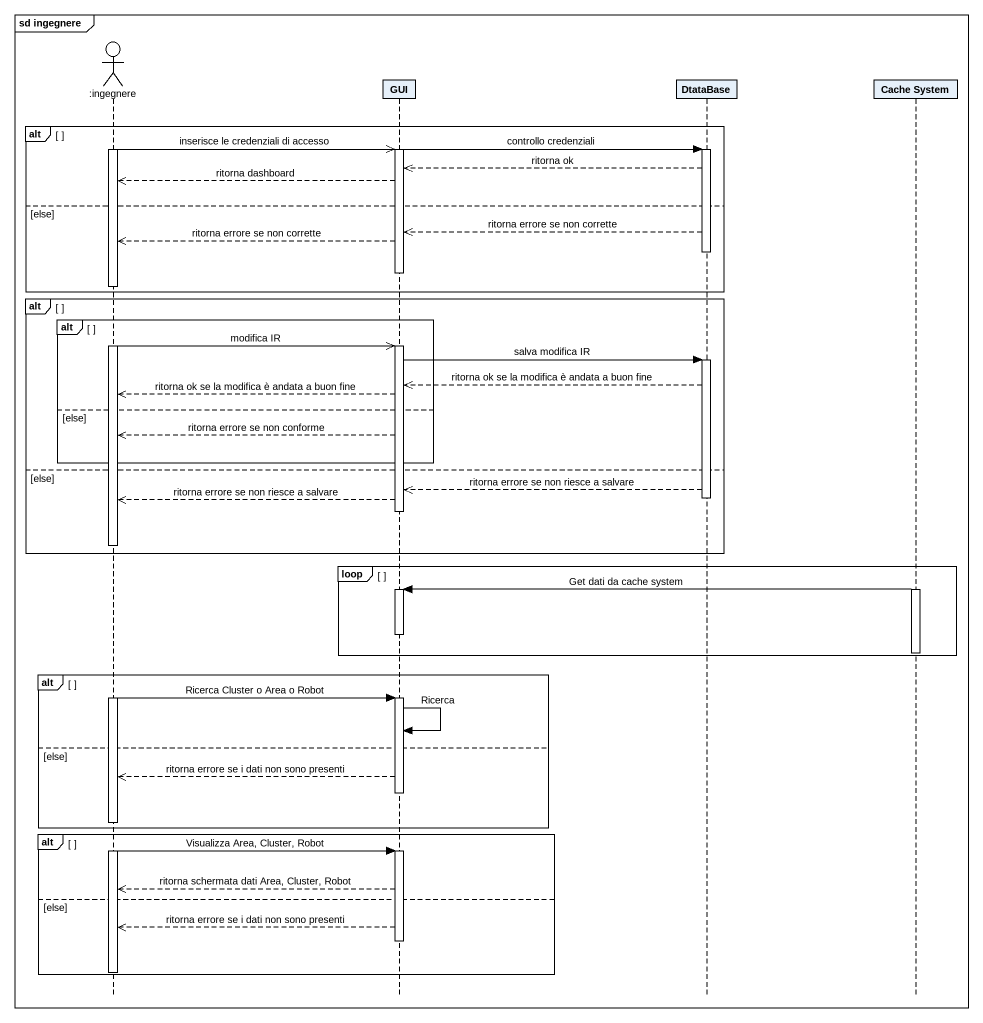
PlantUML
@startuml
mainframe sd ingegnere
hide footbox
actor ":ingegnere" as ingegnere
participant GUI
participant DtataBase
participant "Cache System" as Cache_System

alt
  activate ingegnere
  GUI -> DtataBase : controllo credenziali
  ingegnere ->> GUI : inserisce le credenziali di accesso
  activate GUI
  activate DtataBase
  DtataBase -->> GUI : ritorna ok
  GUI -->> ingegnere : ritorna dashboard
else else
  DtataBase -->> GUI : ritorna errore se non corrette
  GUI -->> ingegnere : ritorna errore se non corrette
  deactivate DtataBase
  deactivate GUI
end
alt
  alt
    ingegnere ->> GUI : modifica IR
    activate GUI
    GUI -> DtataBase : salva modifica IR
    activate DtataBase
    DtataBase -->> GUI : ritorna ok se la modifica è andata a buon fine
    GUI -->> ingegnere : ritorna ok se la modifica è andata a buon fine
  else else
    GUI -->> ingegnere : ritorna errore se non conforme
  end
else else
  DtataBase -->> GUI : ritorna errore se non riesce a salvare
  deactivate DtataBase
  GUI -->> ingegnere : ritorna errore se non riesce a salvare
  deactivate GUI
  deactivate ingegnere
end
loop
  activate Cache_System
  Cache_System -> GUI : Get dati da cache system
  activate GUI
  deactivate GUI
  deactivate Cache_System
end
alt
  activate ingegnere
  ingegnere -> GUI : Ricerca Cluster o Area o Robot
  activate GUI
  GUI -> GUI : Ricerca
else else
  GUI -->> ingegnere : ritorna errore se i dati non sono presenti
  deactivate GUI
end
alt
  ingegnere -> GUI : Visualizza Area, Cluster, Robot
  activate GUI
  GUI -->> ingegnere : ritorna schermata dati Area, Cluster, Robot
else else
  GUI -->> ingegnere : ritorna errore se i dati non sono presenti
  deactivate GUI
  deactivate ingegnere
end
@enduml
